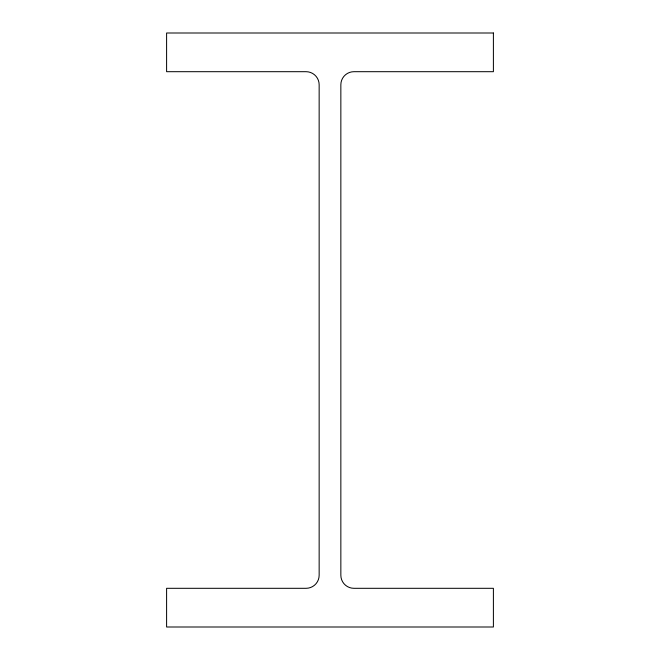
<?xml version="1.0" encoding="UTF-8"?>
<svg xmlns="http://www.w3.org/2000/svg" width="660" height="660" viewBox="0 0 660 660"><rect width="100%" height="100%" fill="white"/><g stroke="black" fill="none" stroke-linecap="round" stroke-linejoin="round"><path stroke-width="0.99" d="M493.399 33L166.6 33L166.6 71.692L306.075 71.692A13.076 13.076 0 0 1 319.151 84.769L319.151 575.231A13.076 13.076 0 0 1 306.075 588.308L166.6 588.308L166.6 627L493.399 627L493.399 588.308L353.925 588.308A13.076 13.076 0 0 1 340.849 575.231L340.849 84.769A13.076 13.076 0 0 1 353.925 71.692L493.399 71.692L493.399 33"/></g></svg>
